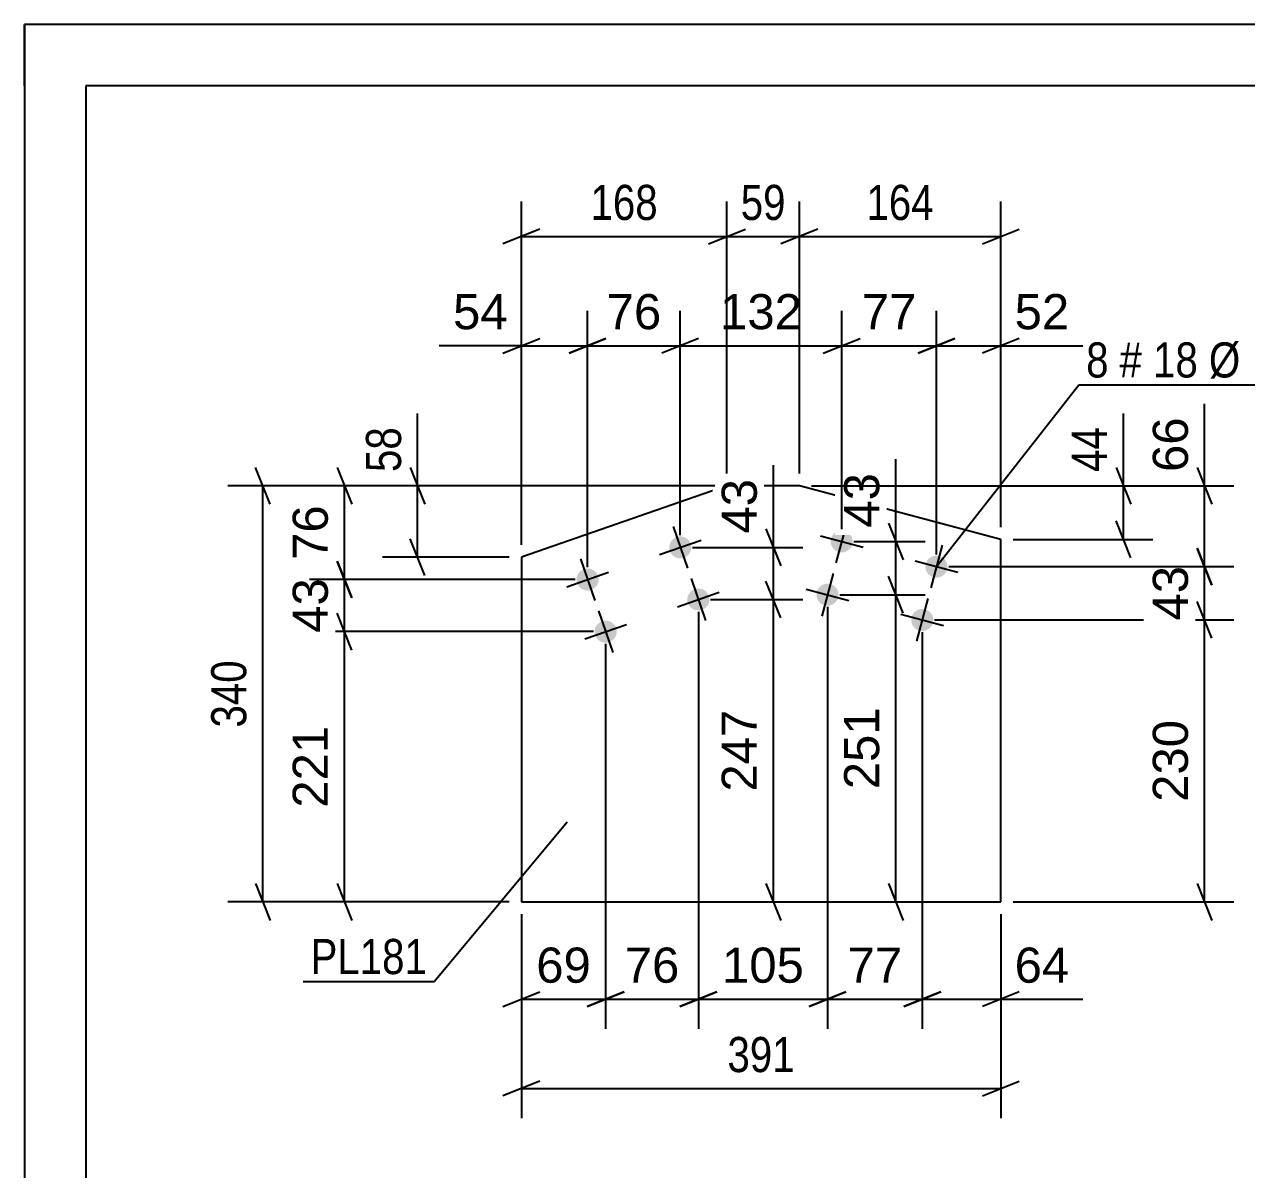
# Model space of a CAD drawing. Header units: millimetres. Extents: x -187 to 420, y 0 to 420.
# Drawn here: x 0 to 99.7, y 203.6 to 297 of the extents above; entities that cross this region are included whole.
import ezdxf

# ---------------------------------------------------------------- set-up
doc = ezdxf.new("R2010")
doc.units = ezdxf.units.MM
doc.styles.add('Arial', font='ARIAL.TTF', dxfattribs={"height": 0.2})
doc.styles.add('Arial Narrow', font='ARIALN.TTF', dxfattribs={"height": 0.2})

# ---------------------------------------------------------------- blocks, each defined once
blk = doc.blocks.new('Unknown-203760524-1117')
at = {"color": 5, "linetype": 'Continuous'}
for p, q in [((420, 297), (0, 297)), ((0, 297), (0, 0)), ((0, 292), (0, 297)), ((415, 292), (5, 292)), ((5, 292), (5, 5))]:
    blk.add_line(p, q, dxfattribs=at)
blk = doc.blocks.new('Bolt-203760524-1412 - 1401')
at = {"linetype": 'Continuous'}
for points in [[(67.521, 254.593, -1), (65.782, 255.056, -1)], [(75.252, 252.536, -1), (73.513, 252.999, -1)], [(66.364, 250.244, -1), (64.625, 250.707, -1)], [(74.095, 248.187, -1), (72.356, 248.65, -1)]]:
    blk.add_hatch(color=1, dxfattribs=at).paths.add_polyline_path(points)
at = {"color": 1, "linetype": 'Continuous'}
for p, q in [((67.114, 256.564), (66.188, 253.085)), ((64.912, 255.287), (68.391, 254.362)), ((74.845, 254.507), (73.92, 251.028)), ((72.643, 253.23), (76.122, 252.305)), ((65.957, 252.215), (65.031, 248.736)), ((63.755, 250.938), (67.234, 250.013)), ((73.688, 250.158), (72.763, 246.679)), ((71.486, 248.882), (74.965, 247.956))]:
    blk.add_line(p, q, dxfattribs=at)
blk = doc.blocks.new('Bolt-203760524-1407 - 1401')
at = {"linetype": 'Continuous'}
for points in [[(54.336, 254.633, -1), (52.636, 254.043, -1)], [(46.778, 252.011, -1), (45.077, 251.421, -1)], [(55.811, 250.381, -1), (54.11, 249.791, -1)], [(48.253, 247.76, -1), (46.552, 247.17, -1)]]:
    blk.add_hatch(color=1, dxfattribs=at).paths.add_polyline_path(points)
at = {"color": 1, "linetype": 'Continuous'}
for p, q in [((52.896, 256.039), (54.076, 252.637)), ((51.785, 253.748), (55.187, 254.928)), ((45.338, 253.417), (46.518, 250.016)), ((44.227, 251.126), (47.628, 252.306)), ((54.371, 251.787), (55.551, 248.386)), ((53.26, 249.497), (56.661, 250.676)), ((46.813, 249.165), (47.992, 245.764)), ((45.702, 246.875), (49.103, 248.055))]:
    blk.add_line(p, q, dxfattribs=at)
blk = doc.blocks.new('Part-203760524-1427 - 1401')
at = {"color": 2, "linetype": 'Continuous'}
for p, q in [((57.295, 259.364), (40.529, 253.548)), ((63.202, 259.364), (57.295, 259.364)), ((79.631, 254.993), (63.202, 259.364)), ((79.631, 225.408), (79.631, 254.993)), ((40.529, 253.548), (40.529, 225.408)), ((40.529, 225.408), (79.631, 225.408))]:
    blk.add_line(p, q, dxfattribs=at)
blk = doc.blocks.new('StraightDimension-203760524-1487 - 1401')
at = {"color": 7, "linetype": 'Continuous'}
for p, q in [((54.961, 249.086), (54.961, 215.073)), ((47.402, 246.465), (47.402, 215.073)), ((45.902, 216.873), (48.902, 218.073)), ((47.402, 217.473), (54.961, 217.473)), ((56.461, 218.073), (53.461, 216.873))]:
    blk.add_line(p, q, dxfattribs=at)
at = {"color": 0}
blk.add_wipeout([(54.005, 218.223), (54.005, 222.423), (48.358, 222.423), (48.358, 218.223)], dxfattribs=at)
at = {"color": 3, "style": 'Arial'}
blk.add_text('76', height=2.8652, dxfattribs=at).set_placement((48.958, 218.823))
blk = doc.blocks.new('StraightDimension-203760524-1594 - 1401')
at = {"color": 7, "linetype": 'Continuous'}
for p, q in [((40.529, 224.408), (40.529, 207.783)), ((79.631, 224.408), (79.631, 207.783)), ((42.029, 210.783), (39.029, 209.583)), ((78.131, 209.583), (81.131, 210.783)), ((40.529, 210.183), (79.631, 210.183))]:
    blk.add_line(p, q, dxfattribs=at)
at = {"color": 0}
blk.add_wipeout([(63.422, 210.933), (63.422, 215.133), (56.738, 215.133), (56.738, 210.933)], dxfattribs=at)
at = {"color": 3, "style": 'Arial Narrow'}
blk.add_text('391', height=2.8633, dxfattribs=at).set_placement((57.338, 211.533))
blk = doc.blocks.new('StraightDimension-203760524-1471 - 1401')
at = {"color": 7, "linetype": 'Continuous'}
for p, q in [((65.494, 249.476), (65.494, 215.073)), ((73.225, 247.419), (73.225, 215.073)), ((63.994, 216.873), (66.994, 218.073)), ((65.494, 217.473), (73.225, 217.473)), ((74.725, 218.073), (71.725, 216.873))]:
    blk.add_line(p, q, dxfattribs=at)
at = {"color": 0}
blk.add_wipeout([(72.183, 218.223), (72.183, 222.423), (66.536, 222.423), (66.536, 218.223)], dxfattribs=at)
at = {"color": 3, "style": 'Arial'}
blk.add_text('77', height=2.8652, dxfattribs=at).set_placement((67.136, 218.823))
blk = doc.blocks.new('StraightDimension-203760524-1443 - 1401')
at = {"color": 7, "linetype": 'Continuous'}
for p, q in [((61.079, 254.338), (61.079, 261.035)), ((61.079, 254.338), (61.079, 261.035)), ((60.479, 255.838), (61.679, 252.838)), ((54.486, 254.338), (63.479, 254.338)), ((61.079, 250.086), (61.079, 254.338)), ((61.679, 248.586), (60.479, 251.586)), ((55.961, 250.086), (63.479, 250.086))]:
    blk.add_line(p, q, dxfattribs=at)
at = {"color": 0}
blk.add_wipeout([(60.329, 260.51), (56.129, 260.51), (56.129, 254.863), (60.329, 254.863)], dxfattribs=at)
at = {"color": 3, "style": 'Arial'}
blk.add_text('43', height=2.8652, rotation=90.00021, dxfattribs=at).set_placement((59.729, 255.463))
blk = doc.blocks.new('StraightDimension-203760524-1630 - 1401')
at = {"color": 7, "linetype": 'Continuous'}
for p, q in [((96.842, 246.919), (95.642, 249.919)), ((74.225, 248.419), (98.642, 248.419)), ((96.242, 225.408), (96.242, 248.419)), ((95.642, 226.908), (96.842, 223.908)), ((80.631, 225.408), (98.642, 225.408))]:
    blk.add_line(p, q, dxfattribs=at)
at = {"color": 0}
blk.add_wipeout([(95.492, 240.849), (91.292, 240.849), (91.292, 232.978), (95.492, 232.978)], dxfattribs=at)
at = {"color": 3, "style": 'Arial'}
blk.add_text('230', height=2.8652, rotation=90.00021, dxfattribs=at).set_placement((94.892, 233.578))
blk = doc.blocks.new('StraightDimension-203760524-1576 - 1401')
at = {"color": 7, "linetype": 'Continuous'}
for p, q in [((89.631, 259.364), (89.631, 265.27)), ((89.631, 259.364), (89.631, 265.27)), ((89.031, 260.864), (90.231, 257.864)), ((64.202, 259.364), (92.031, 259.364)), ((89.631, 254.993), (89.631, 259.364)), ((90.231, 253.493), (89.031, 256.493)), ((80.631, 254.993), (92.031, 254.993))]:
    blk.add_line(p, q, dxfattribs=at)
at = {"color": 0}
blk.add_wipeout([(88.881, 264.745), (84.681, 264.745), (84.681, 259.889), (88.881, 259.889)], dxfattribs=at)
at = {"color": 3, "style": 'Arial Narrow'}
blk.add_text('44', height=2.8633, rotation=90.00021, dxfattribs=at).set_placement((88.281, 260.489))
blk = doc.blocks.new('StraightDimension-203760524-1465 - 1401')
at = {"color": 7, "linetype": 'Continuous'}
for p, q in [((73.225, 247.419), (73.225, 215.073)), ((79.631, 224.408), (79.631, 215.073)), ((71.725, 216.873), (74.725, 218.073)), ((73.225, 217.473), (79.631, 217.473)), ((81.131, 218.073), (78.131, 216.873)), ((79.631, 217.473), (86.328, 217.473)), ((79.631, 217.473), (86.328, 217.473))]:
    blk.add_line(p, q, dxfattribs=at)
at = {"color": 0}
blk.add_wipeout([(85.803, 218.223), (85.803, 222.423), (80.156, 222.423), (80.156, 218.223)], dxfattribs=at)
at = {"color": 3, "style": 'Arial'}
blk.add_text('64', height=2.8652, dxfattribs=at).set_placement((80.756, 218.823))
blk = doc.blocks.new('StraightDimension-203760524-1429 - 1401')
at = {"color": 7, "linetype": 'Continuous'}
for p, q in [((61.679, 248.586), (60.479, 251.586)), ((55.961, 250.086), (63.479, 250.086)), ((61.079, 225.408), (61.079, 250.086)), ((60.479, 226.908), (61.679, 223.908)), ((55.928, 225.408), (63.479, 225.408))]:
    blk.add_line(p, q, dxfattribs=at)
at = {"color": 0}
blk.add_wipeout([(60.328, 241.683), (56.128, 241.683), (56.129, 233.812), (60.329, 233.812)], dxfattribs=at)
at = {"color": 3, "style": 'Arial'}
blk.add_text('247', height=2.8652, rotation=90.00021, dxfattribs=at).set_placement((59.729, 234.412))
blk = doc.blocks.new('StraightDimension-203760524-1454 - 1401')
at = {"color": 7, "linetype": 'Continuous'}
for p, q in [((20.044, 257.864), (18.844, 260.864)), ((56.295, 259.364), (16.594, 259.364)), ((19.444, 225.408), (19.444, 259.364)), ((18.844, 226.908), (20.044, 223.908)), ((39.529, 225.408), (16.594, 225.408))]:
    blk.add_line(p, q, dxfattribs=at)
at = {"color": 0}
blk.add_wipeout([(18.694, 245.728), (14.494, 245.728), (14.494, 239.044), (18.694, 239.044)], dxfattribs=at)
at = {"color": 3, "style": 'Arial Narrow'}
blk.add_text('340', height=2.8633, rotation=90.00021, dxfattribs=at).set_placement((18.094, 239.644))
blk = doc.blocks.new('StraightDimension-203760524-1666 - 1401')
at = {"color": 7, "linetype": 'Continuous'}
for p, q in [((71.061, 254.824), (71.061, 261.522)), ((71.061, 254.824), (71.061, 261.522)), ((70.461, 256.324), (71.661, 253.324)), ((67.651, 254.824), (73.461, 254.824)), ((71.061, 250.476), (71.061, 254.824)), ((71.661, 248.976), (70.461, 251.976)), ((66.494, 250.476), (73.461, 250.476))]:
    blk.add_line(p, q, dxfattribs=at)
at = {"color": 0}
blk.add_wipeout([(70.311, 260.997), (66.111, 260.997), (66.111, 255.349), (70.311, 255.349)], dxfattribs=at)
at = {"color": 3, "style": 'Arial'}
blk.add_text('43', height=2.8652, rotation=90.00021, dxfattribs=at).set_placement((69.711, 255.949))
blk = doc.blocks.new('StraightDimension-203760524-1479 - 1401')
at = {"color": 7, "linetype": 'Continuous'}
for p, q in [((65.494, 249.476), (65.494, 215.073)), ((54.961, 249.086), (54.961, 215.073)), ((53.461, 216.873), (56.461, 218.073)), ((54.961, 217.473), (65.494, 217.473)), ((66.994, 218.073), (63.994, 216.873))]:
    blk.add_line(p, q, dxfattribs=at)
at = {"color": 0}
blk.add_wipeout([(64.163, 218.223), (64.163, 222.423), (56.292, 222.423), (56.292, 218.223)], dxfattribs=at)
at = {"color": 3, "style": 'Arial'}
blk.add_text('105', height=2.8652, dxfattribs=at).set_placement((56.892, 218.823))
blk = doc.blocks.new('StraightDimension-203760524-1495 - 1401')
at = {"color": 7, "linetype": 'Continuous'}
for p, q in [((47.402, 246.465), (47.402, 215.073)), ((40.529, 224.408), (40.529, 215.073)), ((39.029, 216.873), (42.029, 218.073)), ((40.529, 217.473), (47.402, 217.473)), ((48.902, 218.073), (45.902, 216.873))]:
    blk.add_line(p, q, dxfattribs=at)
at = {"color": 0}
blk.add_wipeout([(46.789, 218.223), (46.789, 222.423), (41.142, 222.423), (41.142, 218.223)], dxfattribs=at)
at = {"color": 3, "style": 'Arial'}
blk.add_text('69', height=2.8652, dxfattribs=at).set_placement((41.742, 218.823))
blk = doc.blocks.new('StraightDimension-203760524-1619 - 1401')
at = {"color": 7, "linetype": 'Continuous'}
for p, q in [((63.202, 260.364), (63.202, 282.548)), ((79.631, 255.993), (79.631, 282.548)), ((64.702, 280.298), (61.702, 279.098)), ((78.131, 279.098), (81.131, 280.298)), ((63.202, 279.698), (79.631, 279.698))]:
    blk.add_line(p, q, dxfattribs=at)
at = {"color": 0}
blk.add_wipeout([(74.759, 280.448), (74.759, 284.648), (68.074, 284.648), (68.074, 280.448)], dxfattribs=at)
at = {"color": 3, "style": 'Arial Narrow'}
blk.add_text('164', height=2.8633, dxfattribs=at).set_placement((68.674, 281.048))
blk = doc.blocks.new('StraightDimension-203760524-1502 - 1401')
at = {"color": 7, "linetype": 'Continuous'}
for p, q in [((74.382, 253.767), (74.382, 273.637)), ((79.631, 255.993), (79.631, 273.637)), ((72.882, 270.187), (75.882, 271.387)), ((81.131, 271.387), (78.131, 270.187)), ((74.382, 270.787), (79.631, 270.787)), ((79.631, 270.787), (86.328, 270.787)), ((79.631, 270.787), (86.328, 270.787))]:
    blk.add_line(p, q, dxfattribs=at)
at = {"color": 0}
blk.add_wipeout([(85.803, 271.537), (85.803, 275.737), (80.156, 275.737), (80.156, 271.537)], dxfattribs=at)
at = {"color": 3, "style": 'Arial'}
blk.add_text('52', height=2.8652, dxfattribs=at).set_placement((80.756, 272.137))
blk = doc.blocks.new('StraightDimension-203760524-1512 - 1401')
at = {"color": 7, "linetype": 'Continuous'}
for p, q in [((66.651, 255.824), (66.651, 273.637)), ((74.382, 253.767), (74.382, 273.637)), ((65.151, 270.187), (68.151, 271.387)), ((75.882, 271.387), (72.882, 270.187)), ((66.651, 270.787), (74.382, 270.787))]:
    blk.add_line(p, q, dxfattribs=at)
at = {"color": 0}
blk.add_wipeout([(73.34, 271.537), (73.34, 275.737), (67.693, 275.737), (67.693, 271.537)], dxfattribs=at)
at = {"color": 3, "style": 'Arial'}
blk.add_text('77', height=2.8652, dxfattribs=at).set_placement((68.293, 272.137))
blk = doc.blocks.new('StraightDimension-203760524-1522 - 1401')
at = {"color": 7, "linetype": 'Continuous'}
for p, q in [((53.486, 255.338), (53.486, 273.637)), ((66.651, 255.824), (66.651, 273.637)), ((54.986, 271.387), (51.986, 270.187)), ((65.151, 270.187), (68.151, 271.387)), ((53.486, 270.787), (66.651, 270.787))]:
    blk.add_line(p, q, dxfattribs=at)
at = {"color": 0}
blk.add_wipeout([(64.004, 271.537), (64.004, 275.737), (56.133, 275.737), (56.133, 271.537)], dxfattribs=at)
at = {"color": 3, "style": 'Arial'}
blk.add_text('132', height=2.8652, dxfattribs=at).set_placement((56.733, 272.137))
blk = doc.blocks.new('StraightDimension-203760524-1532 - 1401')
at = {"color": 7, "linetype": 'Continuous'}
for p, q in [((45.928, 252.716), (45.928, 273.637)), ((53.486, 255.338), (53.486, 273.637)), ((44.428, 270.187), (47.428, 271.387)), ((54.986, 271.387), (51.986, 270.187)), ((45.928, 270.787), (53.486, 270.787))]:
    blk.add_line(p, q, dxfattribs=at)
at = {"color": 0}
blk.add_wipeout([(52.53, 271.537), (52.53, 275.737), (46.883, 275.737), (46.883, 271.537)], dxfattribs=at)
at = {"color": 3, "style": 'Arial'}
blk.add_text('76', height=2.8652, dxfattribs=at).set_placement((47.483, 272.137))
blk = doc.blocks.new('StraightDimension-203760524-1542 - 1401')
at = {"color": 7, "linetype": 'Continuous'}
for p, q in [((40.529, 254.548), (40.529, 273.637)), ((45.928, 252.716), (45.928, 273.637)), ((39.029, 270.187), (42.029, 271.387)), ((47.428, 271.387), (44.428, 270.187)), ((40.529, 270.787), (33.832, 270.787)), ((40.529, 270.787), (33.832, 270.787)), ((40.529, 270.787), (45.928, 270.787))]:
    blk.add_line(p, q, dxfattribs=at)
at = {"color": 0}
blk.add_wipeout([(40.004, 271.537), (40.004, 275.737), (34.357, 275.737), (34.357, 271.537)], dxfattribs=at)
at = {"color": 3, "style": 'Arial'}
blk.add_text('54', height=2.8652, dxfattribs=at).set_placement((34.957, 272.137))
blk = doc.blocks.new('StraightDimension-203760524-1553 - 1401')
at = {"color": 7, "linetype": 'Continuous'}
for p, q in [((26.693, 245.965), (25.493, 248.965)), ((46.402, 247.465), (23.243, 247.465)), ((26.093, 225.408), (26.093, 247.465)), ((25.493, 226.908), (26.693, 223.908)), ((39.529, 225.408), (23.243, 225.408))]:
    blk.add_line(p, q, dxfattribs=at)
at = {"color": 0}
blk.add_wipeout([(25.343, 240.372), (21.143, 240.372), (21.143, 232.501), (25.343, 232.501)], dxfattribs=at)
at = {"color": 3, "style": 'Arial'}
blk.add_text('221', height=2.8652, rotation=90.00021, dxfattribs=at).set_placement((24.743, 233.101))
blk = doc.blocks.new('StraightDimension-203760524-1559 - 1401')
at = {"color": 7, "linetype": 'Continuous'}
for p, q in [((25.493, 253.216), (26.693, 250.216)), ((44.928, 251.716), (23.243, 251.716)), ((26.093, 247.465), (26.093, 251.716)), ((26.693, 245.965), (25.493, 248.965)), ((46.402, 247.465), (23.243, 247.465))]:
    blk.add_line(p, q, dxfattribs=at)
at = {"color": 0}
blk.add_wipeout([(25.343, 252.414), (21.143, 252.414), (21.143, 246.767), (25.343, 246.767)], dxfattribs=at)
at = {"color": 3, "style": 'Arial'}
blk.add_text('43', height=2.8652, rotation=90.00021, dxfattribs=at).set_placement((24.743, 247.367))
blk = doc.blocks.new('StraightDimension-203760524-1567 - 1401')
at = {"color": 7, "linetype": 'Continuous'}
for p, q in [((25.493, 260.864), (26.693, 257.864)), ((56.295, 259.364), (23.243, 259.364)), ((26.093, 251.716), (26.093, 259.364)), ((26.693, 250.216), (25.493, 253.216)), ((44.928, 251.716), (23.243, 251.716))]:
    blk.add_line(p, q, dxfattribs=at)
at = {"color": 0}
blk.add_wipeout([(25.343, 258.364), (21.143, 258.364), (21.143, 252.716), (25.343, 252.716)], dxfattribs=at)
at = {"color": 3, "style": 'Arial'}
blk.add_text('76', height=2.8652, rotation=90.00021, dxfattribs=at).set_placement((24.743, 253.316))
blk = doc.blocks.new('StraightDimension-203760524-1585 - 1401')
at = {"color": 7, "linetype": 'Continuous'}
for p, q in [((32.065, 259.364), (32.065, 265.27)), ((32.065, 259.364), (32.065, 265.27)), ((31.465, 260.864), (32.665, 257.864)), ((56.295, 259.364), (29.215, 259.364)), ((32.065, 253.548), (32.065, 259.364)), ((32.665, 252.048), (31.465, 255.048)), ((39.529, 253.548), (29.215, 253.548))]:
    blk.add_line(p, q, dxfattribs=at)
at = {"color": 0}
blk.add_wipeout([(31.315, 264.745), (27.115, 264.745), (27.115, 259.889), (31.315, 259.889)], dxfattribs=at)
at = {"color": 3, "style": 'Arial Narrow'}
blk.add_text('58', height=2.8633, rotation=90.00021, dxfattribs=at).set_placement((30.715, 260.489))
blk = doc.blocks.new('StraightDimension-203760524-1599 - 1401')
at = {"color": 7, "linetype": 'Continuous'}
for p, q in [((40.529, 254.548), (40.529, 282.548)), ((57.295, 260.364), (57.295, 282.548)), ((42.029, 280.298), (39.029, 279.098)), ((55.795, 279.098), (58.795, 280.298)), ((40.529, 279.698), (57.295, 279.698))]:
    blk.add_line(p, q, dxfattribs=at)
at = {"color": 0}
blk.add_wipeout([(52.254, 280.448), (52.254, 284.648), (45.57, 284.648), (45.57, 280.448)], dxfattribs=at)
at = {"color": 3, "style": 'Arial Narrow'}
blk.add_text('168', height=2.8633, dxfattribs=at).set_placement((46.17, 281.048))
blk = doc.blocks.new('StraightDimension-203760524-1609 - 1401')
at = {"color": 7, "linetype": 'Continuous'}
for p, q in [((57.295, 260.364), (57.295, 282.548)), ((63.202, 260.364), (63.202, 282.548)), ((55.795, 279.098), (58.795, 280.298)), ((64.702, 280.298), (61.702, 279.098)), ((57.295, 279.698), (63.202, 279.698))]:
    blk.add_line(p, q, dxfattribs=at)
at = {"color": 0}
blk.add_wipeout([(62.677, 280.448), (62.677, 284.648), (57.82, 284.648), (57.82, 280.448)], dxfattribs=at)
at = {"color": 3, "style": 'Arial Narrow'}
blk.add_text('59', height=2.8633, dxfattribs=at).set_placement((58.42, 281.048))
blk = doc.blocks.new('StraightDimension-203760524-1636 - 1401')
at = {"color": 7, "linetype": 'Continuous'}
for p, q in [((95.642, 254.267), (96.842, 251.267)), ((75.382, 252.767), (98.642, 252.767)), ((96.242, 248.419), (96.242, 252.767)), ((96.842, 246.919), (95.642, 249.919)), ((74.225, 248.419), (98.642, 248.419))]:
    blk.add_line(p, q, dxfattribs=at)
at = {"color": 0}
blk.add_wipeout([(95.492, 253.417), (91.292, 253.417), (91.292, 247.769), (95.492, 247.769)], dxfattribs=at)
at = {"color": 3, "style": 'Arial'}
blk.add_text('43', height=2.8652, rotation=90.00021, dxfattribs=at).set_placement((94.892, 248.369))
blk = doc.blocks.new('StraightDimension-203760524-1644 - 1401')
at = {"color": 7, "linetype": 'Continuous'}
for p, q in [((96.242, 259.364), (96.242, 266.061)), ((96.242, 259.364), (96.242, 266.061)), ((95.642, 260.864), (96.842, 257.864)), ((64.202, 259.364), (98.642, 259.364)), ((96.242, 252.767), (96.242, 259.364)), ((96.842, 251.267), (95.642, 254.267)), ((75.382, 252.767), (98.642, 252.767))]:
    blk.add_line(p, q, dxfattribs=at)
at = {"color": 0}
blk.add_wipeout([(95.492, 265.536), (91.292, 265.536), (91.292, 259.889), (95.492, 259.889)], dxfattribs=at)
at = {"color": 3, "style": 'Arial'}
blk.add_text('66', height=2.8652, rotation=90.00021, dxfattribs=at).set_placement((94.892, 260.489))
blk = doc.blocks.new('StraightDimension-203760524-1653 - 1401')
at = {"color": 7, "linetype": 'Continuous'}
for p, q in [((71.661, 248.976), (70.461, 251.976)), ((66.494, 250.476), (73.461, 250.476)), ((71.061, 225.408), (71.061, 250.476)), ((70.461, 226.908), (71.661, 223.908)), ((67.651, 225.408), (73.461, 225.408))]:
    blk.add_line(p, q, dxfattribs=at)
at = {"color": 0}
blk.add_wipeout([(70.311, 241.877), (66.111, 241.877), (66.111, 234.006), (70.311, 234.006)], dxfattribs=at)
at = {"color": 3, "style": 'Arial'}
blk.add_text('251', height=2.8652, rotation=90.00021, dxfattribs=at).set_placement((69.711, 234.606))
blk = doc.blocks.new('Mark-203760524-1423 - 1401')
at = {"color": 30, "linetype": 'Continuous'}
for p in [(44.266, 231.928), (22.734, 218.928)]:
    blk.add_line(p, (33.438, 218.928), dxfattribs=at)
at = {"color": 0}
blk.add_wipeout([(32.838, 219.528), (32.838, 222.528), (23.334, 222.528), (23.334, 219.528)], dxfattribs=at)
blk.add_wipeout([(32.838, 219.528), (32.838, 222.528), (23.334, 222.528), (23.334, 219.528)], dxfattribs=at)
at = {"color": 3, "style": 'Arial Narrow'}
blk.add_text('PL181', height=2.8633, dxfattribs=at).set_placement((23.334, 219.528))
blk = doc.blocks.new('MarkSet-203760524-1704 - 1401')
at = {"color": 7, "linetype": 'Continuous'}
for p, q in [((74.382, 252.767), (85.992, 267.599)), ((85.992, 267.599), (112.732, 267.599))]:
    blk.add_line(p, q, dxfattribs=at)
at = {"color": 0}
for points in [[(88.42, 268.199), (88.42, 271.199), (86.592, 271.199), (86.592, 268.199)], [(91.148, 268.199), (91.148, 271.199), (89.32, 271.199), (89.32, 268.199)], [(95.704, 268.199), (95.704, 271.199), (92.048, 271.199), (92.048, 268.199)], [(112.132, 268.199), (112.132, 271.199), (96.604, 271.199), (96.604, 268.199)]]:
    blk.add_wipeout(points, dxfattribs=at)
for points in [[(88.42, 268.199), (88.42, 271.199), (86.592, 271.199), (86.592, 268.199)], [(91.148, 268.199), (91.148, 271.199), (89.32, 271.199), (89.32, 268.199)], [(95.704, 268.199), (95.704, 271.199), (92.048, 271.199), (92.048, 268.199)], [(112.132, 268.199), (112.132, 271.199), (96.604, 271.199), (96.604, 268.199)]]:
    blk.add_wipeout(points, dxfattribs=at)
at = {"color": 3, "style": 'Arial Narrow'}
for s, height, p in [('Ø  HOLES', 2.8633, (96.604, 268.199)), ('8', 2.863, (86.592, 268.199)), ('#', 2.863, (89.32, 268.199)), ('18', 2.8633, (92.048, 268.199))]:
    blk.add_text(s, height=height, dxfattribs=at).set_placement(p)

msp = doc.modelspace()

# ---------------------------------------------------------------- block references
for name in ['Unknown-203760524-1117', 'Part-203760524-1427 - 1401', 'Bolt-203760524-1412 - 1401', 'Bolt-203760524-1407 - 1401']:
    msp.add_blockref(name, (0, 0))

# ---------------------------------------------------------------- next in the draw order: block references
for name in ['StraightDimension-203760524-1576 - 1401', 'StraightDimension-203760524-1487 - 1401']:
    msp.add_blockref(name, (0, 0))

# ---------------------------------------------------------------- next in the draw order: block references
for name in ['StraightDimension-203760524-1443 - 1401', 'StraightDimension-203760524-1594 - 1401']:
    msp.add_blockref(name, (0, 0))

# ---------------------------------------------------------------- next in the draw order: block references
for name in ['StraightDimension-203760524-1429 - 1401', 'StraightDimension-203760524-1471 - 1401']:
    msp.add_blockref(name, (0, 0))

# ---------------------------------------------------------------- next in the draw order: block references
for name in ['StraightDimension-203760524-1666 - 1401', 'StraightDimension-203760524-1454 - 1401', 'StraightDimension-203760524-1630 - 1401']:
    msp.add_blockref(name, (0, 0))

# ---------------------------------------------------------------- next in the draw order: block references
for name in ['StraightDimension-203760524-1619 - 1401', 'StraightDimension-203760524-1479 - 1401', 'StraightDimension-203760524-1465 - 1401', 'StraightDimension-203760524-1495 - 1401']:
    msp.add_blockref(name, (0, 0))

# ---------------------------------------------------------------- next in the draw order: block references
for name in ['StraightDimension-203760524-1502 - 1401', 'StraightDimension-203760524-1553 - 1401']:
    msp.add_blockref(name, (0, 0))

# ---------------------------------------------------------------- next in the draw order: block references
for name in ['StraightDimension-203760524-1512 - 1401', 'Mark-203760524-1423 - 1401']:
    msp.add_blockref(name, (0, 0))

# ---------------------------------------------------------------- next in the draw order: block references
for name in ['StraightDimension-203760524-1522 - 1401', 'StraightDimension-203760524-1636 - 1401']:
    msp.add_blockref(name, (0, 0))

# ---------------------------------------------------------------- next in the draw order: block references
msp.add_blockref('StraightDimension-203760524-1532 - 1401', (0, 0))

# ---------------------------------------------------------------- next in the draw order: block references
msp.add_blockref('StraightDimension-203760524-1542 - 1401', (0, 0))

# ---------------------------------------------------------------- next in the draw order: block references
msp.add_blockref('StraightDimension-203760524-1559 - 1401', (0, 0))

# ---------------------------------------------------------------- next in the draw order: block references
msp.add_blockref('StraightDimension-203760524-1567 - 1401', (0, 0))

# ---------------------------------------------------------------- next in the draw order: block references
msp.add_blockref('StraightDimension-203760524-1585 - 1401', (0, 0))

# ---------------------------------------------------------------- next in the draw order: block references
msp.add_blockref('StraightDimension-203760524-1599 - 1401', (0, 0))

# ---------------------------------------------------------------- next in the draw order: block references
msp.add_blockref('StraightDimension-203760524-1609 - 1401', (0, 0))

# ---------------------------------------------------------------- next in the draw order: block references
msp.add_blockref('StraightDimension-203760524-1644 - 1401', (0, 0))

# ---------------------------------------------------------------- next in the draw order: block references
for name in ['MarkSet-203760524-1704 - 1401', 'StraightDimension-203760524-1653 - 1401']:
    msp.add_blockref(name, (0, 0))

doc.saveas('drawing.dxf')
